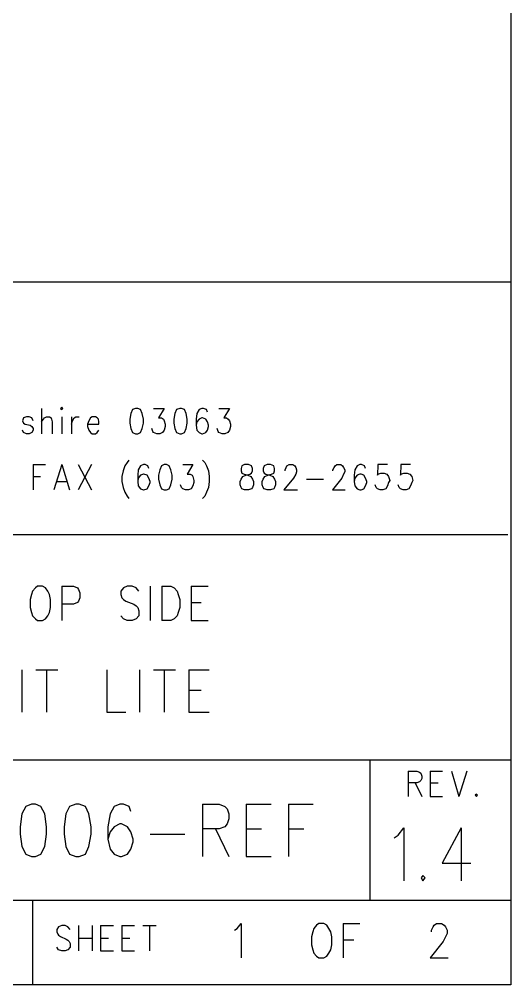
# Model space of a CAD drawing. Extents: x 11.9 to 28.1, y 10.8 to 21.2.
# Drawn here: x 27.22 to 28.093, y 10.799 to 12.516 of the extents above; entities that cross this region are included whole.
import ezdxf

# ---------------------------------------------------------------- set-up
doc = ezdxf.new("R2010")
doc.units = 0
doc.header["$MEASUREMENT"] = 0
doc.layers.add('LAYNR1', color=2, linetype='Continuous')

msp = doc.modelspace()

# ---------------------------------------------------------------- linework, layer by layer
at = {"layer": 'LAYNR1', "color": 7}
for points in [[(28.093, 21.199), (28.093, 10.799)], [(23.389, 12.049), (28.093, 12.049)], [(28.093, 12.049), (28.093, 10.816)], [(27.259, 11.824), (27.259, 11.779)], [(27.295, 11.826), (27.293, 11.824)], [(27.293, 11.824), (27.295, 11.822)], [(27.295, 11.822), (27.297, 11.824), (27.295, 11.826)], [(27.421, 11.822), (27.418, 11.815), (27.416, 11.805)], [(27.426, 11.824), (27.421, 11.822)], [(27.435, 11.822), (27.43, 11.824), (27.426, 11.824)], [(27.44, 11.805), (27.438, 11.815), (27.435, 11.822)], [(27.458, 11.824), (27.477, 11.824), (27.467, 11.807), (27.472, 11.807), (27.476, 11.805)], [(27.499, 11.822), (27.496, 11.815), (27.494, 11.805)], [(27.505, 11.824), (27.499, 11.822)], [(27.513, 11.822), (27.508, 11.824), (27.505, 11.824)], [(27.518, 11.805), (27.516, 11.815), (27.513, 11.822)], [(27.539, 11.822), (27.535, 11.815), (27.534, 11.805)], [(27.552, 11.822), (27.547, 11.824), (27.544, 11.824), (27.539, 11.822)], [(27.554, 11.817), (27.552, 11.822)], [(27.574, 11.824), (27.593, 11.824), (27.583, 11.807), (27.588, 11.807), (27.591, 11.805)], [(27.232, 11.809), (27.227, 11.807), (27.225, 11.802), (27.227, 11.798), (27.23, 11.796)], [(27.23, 11.796), (27.239, 11.794), (27.242, 11.792)], [(27.237, 11.809), (27.232, 11.809)], [(27.244, 11.802), (27.242, 11.807), (27.237, 11.809)], [(27.259, 11.8), (27.264, 11.807), (27.268, 11.809)], [(27.268, 11.809), (27.273, 11.809)], [(27.273, 11.809), (27.276, 11.807), (27.278, 11.8)], [(27.278, 11.8), (27.278, 11.779)], [(27.295, 11.809), (27.295, 11.779)], [(27.312, 11.809), (27.312, 11.779)], [(27.312, 11.796), (27.314, 11.802), (27.317, 11.807), (27.32, 11.809)], [(27.32, 11.809), (27.326, 11.809)], [(27.349, 11.809), (27.346, 11.807), (27.343, 11.802), (27.341, 11.796)], [(27.341, 11.796), (27.361, 11.796)], [(27.341, 11.796), (27.341, 11.792)], [(27.355, 11.809), (27.349, 11.809)], [(27.36, 11.805), (27.358, 11.807), (27.355, 11.809)], [(27.361, 11.8), (27.36, 11.805)], [(27.361, 11.796), (27.361, 11.8)], [(27.416, 11.805), (27.416, 11.798), (27.418, 11.788)], [(27.438, 11.788), (27.44, 11.798), (27.44, 11.805)], [(27.476, 11.805), (27.477, 11.802), (27.479, 11.796)], [(27.479, 11.796), (27.479, 11.792)], [(27.494, 11.805), (27.494, 11.798), (27.496, 11.788)], [(27.516, 11.788), (27.518, 11.798), (27.518, 11.805)], [(27.534, 11.805), (27.534, 11.794), (27.535, 11.785), (27.539, 11.781), (27.544, 11.779)], [(27.535, 11.8), (27.534, 11.794)], [(27.539, 11.805), (27.535, 11.8)], [(27.551, 11.805), (27.545, 11.807), (27.544, 11.807), (27.539, 11.805)], [(27.554, 11.8), (27.551, 11.805)], [(27.556, 11.792), (27.556, 11.794), (27.554, 11.8)], [(27.591, 11.805), (27.593, 11.802), (27.595, 11.796)], [(27.595, 11.796), (27.595, 11.792)], [(27.232, 11.779), (27.227, 11.781), (27.225, 11.785)], [(27.237, 11.779), (27.232, 11.779)], [(27.244, 11.788), (27.244, 11.785), (27.242, 11.781), (27.237, 11.779)], [(27.242, 11.792), (27.244, 11.788)], [(27.341, 11.792), (27.343, 11.785), (27.346, 11.781), (27.349, 11.779)], [(27.349, 11.779), (27.355, 11.779)], [(27.355, 11.779), (27.358, 11.781), (27.361, 11.785)], [(27.418, 11.788), (27.421, 11.781), (27.426, 11.779)], [(27.426, 11.779), (27.43, 11.779)], [(27.43, 11.779), (27.435, 11.781), (27.438, 11.788)], [(27.457, 11.783), (27.455, 11.788)], [(27.464, 11.779), (27.458, 11.781), (27.457, 11.783)], [(27.469, 11.779), (27.464, 11.779)], [(27.479, 11.792), (27.477, 11.785), (27.474, 11.781), (27.469, 11.779)], [(27.496, 11.788), (27.499, 11.781), (27.505, 11.779)], [(27.505, 11.779), (27.508, 11.779)], [(27.508, 11.779), (27.513, 11.781), (27.516, 11.788)], [(27.544, 11.779), (27.545, 11.779)], [(27.545, 11.779), (27.551, 11.781), (27.554, 11.785), (27.556, 11.792)], [(27.573, 11.783), (27.571, 11.788)], [(27.58, 11.779), (27.574, 11.781), (27.573, 11.783)], [(27.585, 11.779), (27.58, 11.779)], [(27.595, 11.792), (27.593, 11.785), (27.59, 11.781), (27.585, 11.779)], [(27.414, 11.732), (27.411, 11.728), (27.407, 11.722)], [(27.545, 11.732), (27.549, 11.728), (27.552, 11.722)], [(27.244, 11.724), (27.244, 11.679)], [(27.244, 11.724), (27.266, 11.724)], [(27.295, 11.724), (27.281, 11.679)], [(27.295, 11.724), (27.309, 11.679)], [(27.324, 11.724), (27.348, 11.679)], [(27.348, 11.724), (27.324, 11.679)], [(27.404, 11.713), (27.402, 11.703), (27.402, 11.694), (27.404, 11.683)], [(27.407, 11.722), (27.404, 11.713)], [(27.435, 11.722), (27.431, 11.715), (27.43, 11.705)], [(27.448, 11.722), (27.443, 11.724), (27.44, 11.724), (27.435, 11.722)], [(27.45, 11.717), (27.448, 11.722)], [(27.472, 11.722), (27.469, 11.715), (27.467, 11.705)], [(27.477, 11.724), (27.472, 11.722)], [(27.486, 11.722), (27.481, 11.724), (27.477, 11.724)], [(27.491, 11.705), (27.489, 11.715), (27.486, 11.722)], [(27.51, 11.724), (27.528, 11.724), (27.518, 11.707), (27.523, 11.707), (27.527, 11.705)], [(27.552, 11.722), (27.556, 11.713)], [(27.556, 11.713), (27.557, 11.703), (27.557, 11.694), (27.556, 11.683)], [(27.615, 11.722), (27.614, 11.717)], [(27.614, 11.717), (27.614, 11.713)], [(27.614, 11.713), (27.615, 11.709)], [(27.62, 11.724), (27.615, 11.722)], [(27.632, 11.722), (27.627, 11.724), (27.62, 11.724)], [(27.634, 11.717), (27.632, 11.722)], [(27.632, 11.709), (27.634, 11.713)], [(27.634, 11.713), (27.634, 11.717)], [(27.655, 11.722), (27.653, 11.717)], [(27.653, 11.717), (27.653, 11.713)], [(27.653, 11.713), (27.655, 11.709)], [(27.66, 11.724), (27.655, 11.722)], [(27.672, 11.722), (27.666, 11.724), (27.66, 11.724)], [(27.673, 11.717), (27.672, 11.722)], [(27.672, 11.709), (27.673, 11.713)], [(27.673, 11.713), (27.673, 11.717)], [(27.692, 11.713), (27.692, 11.715), (27.694, 11.719), (27.695, 11.722)], [(27.695, 11.722), (27.699, 11.724), (27.706, 11.724), (27.709, 11.722)], [(27.709, 11.722), (27.711, 11.719), (27.712, 11.715), (27.712, 11.711), (27.711, 11.707), (27.707, 11.7)], [(27.777, 11.713), (27.777, 11.715), (27.779, 11.719), (27.781, 11.722)], [(27.781, 11.722), (27.784, 11.724), (27.791, 11.724), (27.794, 11.722)], [(27.794, 11.722), (27.796, 11.719), (27.798, 11.715), (27.798, 11.711), (27.796, 11.707), (27.793, 11.7)], [(27.82, 11.722), (27.816, 11.715), (27.815, 11.705)], [(27.833, 11.722), (27.828, 11.724), (27.825, 11.724), (27.82, 11.722)], [(27.835, 11.717), (27.833, 11.722)], [(27.874, 11.724), (27.857, 11.724), (27.856, 11.705)], [(27.915, 11.724), (27.898, 11.724), (27.897, 11.705)], [(27.244, 11.703), (27.257, 11.703)], [(27.286, 11.694), (27.303, 11.694)], [(27.43, 11.705), (27.43, 11.694), (27.431, 11.686), (27.435, 11.681), (27.44, 11.679)], [(27.431, 11.7), (27.43, 11.694)], [(27.435, 11.705), (27.431, 11.7)], [(27.447, 11.705), (27.441, 11.707), (27.44, 11.707), (27.435, 11.705)], [(27.45, 11.7), (27.447, 11.705)], [(27.452, 11.692), (27.452, 11.694), (27.45, 11.7)], [(27.467, 11.705), (27.467, 11.698), (27.469, 11.688)], [(27.489, 11.688), (27.491, 11.698), (27.491, 11.705)], [(27.527, 11.705), (27.528, 11.703), (27.53, 11.696)], [(27.53, 11.696), (27.53, 11.692)], [(27.612, 11.688), (27.612, 11.694), (27.614, 11.698), (27.617, 11.703), (27.622, 11.705)], [(27.615, 11.709), (27.619, 11.707), (27.626, 11.705)], [(27.622, 11.705), (27.629, 11.707), (27.632, 11.709)], [(27.626, 11.705), (27.631, 11.703), (27.634, 11.698), (27.636, 11.694), (27.636, 11.688)], [(27.651, 11.688), (27.651, 11.694), (27.653, 11.698), (27.656, 11.703), (27.661, 11.705)], [(27.655, 11.709), (27.658, 11.707), (27.665, 11.705)], [(27.661, 11.705), (27.668, 11.707), (27.672, 11.709)], [(27.665, 11.705), (27.67, 11.703), (27.673, 11.698), (27.675, 11.694), (27.675, 11.688)], [(27.707, 11.7), (27.69, 11.679)], [(27.73, 11.698), (27.76, 11.698)], [(27.793, 11.7), (27.776, 11.679)], [(27.815, 11.705), (27.815, 11.694), (27.816, 11.686), (27.82, 11.681), (27.825, 11.679)], [(27.816, 11.7), (27.815, 11.694)], [(27.82, 11.705), (27.816, 11.7)], [(27.832, 11.705), (27.827, 11.707), (27.825, 11.707), (27.82, 11.705)], [(27.835, 11.7), (27.832, 11.705)], [(27.837, 11.692), (27.837, 11.694), (27.835, 11.7)], [(27.856, 11.705), (27.857, 11.707), (27.862, 11.709)], [(27.862, 11.709), (27.868, 11.709)], [(27.868, 11.709), (27.873, 11.707), (27.876, 11.703), (27.878, 11.696)], [(27.878, 11.696), (27.876, 11.692)], [(27.897, 11.705), (27.898, 11.707), (27.903, 11.709)], [(27.903, 11.709), (27.909, 11.709)], [(27.909, 11.709), (27.914, 11.707), (27.917, 11.703), (27.919, 11.696)], [(27.919, 11.696), (27.917, 11.692)], [(27.404, 11.683), (27.407, 11.675)], [(27.44, 11.679), (27.441, 11.679)], [(27.441, 11.679), (27.447, 11.681), (27.45, 11.686), (27.452, 11.692)], [(27.469, 11.688), (27.472, 11.681), (27.477, 11.679)], [(27.477, 11.679), (27.481, 11.679)], [(27.481, 11.679), (27.486, 11.681), (27.489, 11.688)], [(27.508, 11.683), (27.506, 11.688)], [(27.515, 11.679), (27.51, 11.681), (27.508, 11.683)], [(27.52, 11.679), (27.515, 11.679)], [(27.53, 11.692), (27.528, 11.686), (27.525, 11.681), (27.52, 11.679)], [(27.556, 11.683), (27.552, 11.675)], [(27.614, 11.683), (27.612, 11.688)], [(27.62, 11.679), (27.615, 11.681), (27.614, 11.683)], [(27.627, 11.679), (27.62, 11.679)], [(27.634, 11.683), (27.632, 11.681), (27.627, 11.679)], [(27.636, 11.688), (27.634, 11.683)], [(27.653, 11.683), (27.651, 11.688)], [(27.66, 11.679), (27.655, 11.681), (27.653, 11.683)], [(27.666, 11.679), (27.66, 11.679)], [(27.673, 11.683), (27.672, 11.681), (27.666, 11.679)], [(27.675, 11.688), (27.673, 11.683)], [(27.69, 11.679), (27.714, 11.679)], [(27.776, 11.679), (27.799, 11.679)], [(27.825, 11.679), (27.827, 11.679)], [(27.827, 11.679), (27.832, 11.681), (27.835, 11.686), (27.837, 11.692)], [(27.854, 11.683), (27.852, 11.688)], [(27.861, 11.679), (27.856, 11.681), (27.854, 11.683)], [(27.866, 11.679), (27.861, 11.679)], [(27.876, 11.692), (27.874, 11.686), (27.871, 11.681), (27.866, 11.679)], [(27.895, 11.683), (27.893, 11.688)], [(27.902, 11.679), (27.897, 11.681), (27.895, 11.683)], [(27.907, 11.679), (27.902, 11.679)], [(27.917, 11.692), (27.915, 11.686), (27.912, 11.681), (27.907, 11.679)], [(27.407, 11.675), (27.411, 11.668), (27.414, 11.664)], [(27.552, 11.675), (27.549, 11.668), (27.545, 11.664)], [(28.088, 11.599), (25.593, 11.599)], [(27.252, 11.508), (27.248, 11.505), (27.243, 11.499), (27.241, 11.493)], [(27.273, 11.493), (27.27, 11.499), (27.266, 11.505), (27.261, 11.508), (27.252, 11.508)], [(27.295, 11.508), (27.295, 11.447)], [(27.295, 11.508), (27.316, 11.508), (27.323, 11.505), (27.325, 11.502), (27.327, 11.496), (27.327, 11.487), (27.325, 11.481), (27.323, 11.479), (27.316, 11.476), (27.295, 11.476)], [(27.432, 11.499), (27.427, 11.505), (27.42, 11.508), (27.411, 11.508), (27.405, 11.505), (27.4, 11.499), (27.4, 11.493)], [(27.452, 11.508), (27.452, 11.447)], [(27.473, 11.508), (27.473, 11.447)], [(27.473, 11.508), (27.489, 11.508), (27.495, 11.505), (27.5, 11.499), (27.502, 11.493)], [(27.525, 11.508), (27.525, 11.447)], [(27.525, 11.508), (27.555, 11.508)], [(27.241, 11.493), (27.239, 11.484), (27.239, 11.47)], [(27.275, 11.47), (27.275, 11.484), (27.273, 11.493)], [(27.4, 11.493), (27.402, 11.487), (27.405, 11.484), (27.409, 11.481), (27.423, 11.476), (27.427, 11.473), (27.43, 11.47)], [(27.502, 11.493), (27.505, 11.484), (27.505, 11.47)], [(27.239, 11.47), (27.241, 11.461), (27.243, 11.455), (27.248, 11.45), (27.252, 11.447)], [(27.261, 11.447), (27.266, 11.45), (27.27, 11.455), (27.273, 11.461), (27.275, 11.47)], [(27.43, 11.47), (27.432, 11.464), (27.432, 11.455), (27.427, 11.45), (27.42, 11.447)], [(27.505, 11.47), (27.502, 11.461), (27.5, 11.455), (27.495, 11.45), (27.489, 11.447)], [(27.525, 11.479), (27.543, 11.479)], [(27.411, 11.447), (27.405, 11.45), (27.4, 11.455)], [(27.252, 11.447), (27.261, 11.447)], [(27.42, 11.447), (27.411, 11.447)], [(27.489, 11.447), (27.473, 11.447)], [(27.525, 11.447), (27.555, 11.447)], [(27.224, 11.359), (27.224, 11.284)], [(27.249, 11.359), (27.288, 11.359)], [(27.268, 11.359), (27.268, 11.284)], [(27.375, 11.359), (27.375, 11.284)], [(27.433, 11.359), (27.433, 11.284)], [(27.458, 11.359), (27.497, 11.359)], [(27.477, 11.359), (27.477, 11.284)], [(27.521, 11.359), (27.521, 11.284)], [(27.521, 11.359), (27.557, 11.359)], [(27.521, 11.323), (27.543, 11.323)], [(27.375, 11.284), (27.409, 11.284)], [(27.521, 11.284), (27.557, 11.284)], [(25.593, 11.199), (28.093, 11.199)], [(27.843, 10.949), (27.843, 11.199)], [(28.093, 11.199), (28.093, 10.949)], [(27.911, 11.179), (27.911, 11.134)], [(27.911, 11.179), (27.926, 11.179), (27.931, 11.177)], [(27.95, 11.179), (27.95, 11.134)], [(27.95, 11.179), (27.972, 11.179)], [(27.988, 11.179), (28.001, 11.134)], [(28.015, 11.179), (28.001, 11.134)], [(27.931, 11.177), (27.933, 11.175), (27.935, 11.17), (27.935, 11.166), (27.933, 11.162), (27.931, 11.16)], [(27.931, 11.16), (27.926, 11.158), (27.911, 11.158)], [(27.923, 11.158), (27.935, 11.134)], [(27.95, 11.158), (27.964, 11.158)], [(27.95, 11.134), (27.972, 11.134)], [(28.032, 11.138), (28.03, 11.136), (28.032, 11.134)], [(28.032, 11.134), (28.034, 11.136), (28.032, 11.138)], [(27.241, 11.12), (27.231, 11.116), (27.224, 11.103), (27.221, 11.08), (27.221, 11.067), (27.224, 11.045), (27.231, 11.031), (27.241, 11.027)], [(27.248, 11.027), (27.258, 11.031), (27.265, 11.045), (27.268, 11.067), (27.268, 11.08), (27.265, 11.103), (27.258, 11.116), (27.248, 11.12), (27.241, 11.12)], [(27.32, 11.12), (27.309, 11.116), (27.302, 11.103), (27.299, 11.08), (27.299, 11.067), (27.302, 11.045), (27.309, 11.031), (27.32, 11.027)], [(27.326, 11.027), (27.337, 11.031), (27.343, 11.045), (27.347, 11.067), (27.347, 11.08), (27.343, 11.103), (27.337, 11.116), (27.326, 11.12), (27.32, 11.12)], [(27.418, 11.107), (27.415, 11.116), (27.405, 11.12), (27.398, 11.12), (27.388, 11.116), (27.381, 11.103), (27.377, 11.08), (27.377, 11.058), (27.381, 11.04), (27.388, 11.031), (27.398, 11.027)], [(27.545, 11.12), (27.545, 11.027)], [(27.545, 11.12), (27.575, 11.12), (27.585, 11.116), (27.589, 11.112), (27.592, 11.103), (27.592, 11.094), (27.589, 11.085), (27.585, 11.08), (27.575, 11.076), (27.545, 11.076)], [(27.623, 11.12), (27.623, 11.027)], [(27.623, 11.12), (27.667, 11.12)], [(27.698, 11.12), (27.698, 11.027)], [(27.698, 11.12), (27.742, 11.12)], [(27.401, 11.027), (27.412, 11.031), (27.418, 11.04), (27.422, 11.053), (27.422, 11.058), (27.418, 11.071), (27.412, 11.08), (27.401, 11.085), (27.398, 11.085), (27.388, 11.08), (27.381, 11.071), (27.377, 11.058)], [(27.568, 11.076), (27.592, 11.027)], [(27.623, 11.076), (27.65, 11.076)], [(27.698, 11.076), (27.725, 11.076)], [(27.886, 11.06), (27.893, 11.065), (27.903, 11.078), (27.903, 10.984)], [(28.005, 11.078), (27.971, 11.015), (28.022, 11.015)], [(28.005, 11.078), (28.005, 10.984)], [(27.452, 11.067), (27.514, 11.067)], [(27.241, 11.027), (27.248, 11.027)], [(27.32, 11.027), (27.326, 11.027)], [(27.398, 11.027), (27.401, 11.027)], [(27.623, 11.027), (27.667, 11.027)], [(27.937, 10.993), (27.934, 10.989), (27.937, 10.984)], [(27.937, 10.984), (27.941, 10.989), (27.937, 10.993)], [(28.093, 10.949), (24.442, 10.949)], [(27.243, 10.949), (27.243, 10.799)], [(27.306, 10.902), (27.301, 10.904), (27.295, 10.904), (27.289, 10.902)], [(27.325, 10.904), (27.325, 10.859)], [(27.349, 10.904), (27.349, 10.859)], [(27.364, 10.904), (27.364, 10.859)], [(27.364, 10.904), (27.387, 10.904)], [(27.402, 10.904), (27.402, 10.859)], [(27.402, 10.904), (27.424, 10.904)], [(27.439, 10.904), (27.463, 10.904)], [(27.451, 10.904), (27.451, 10.859)], [(27.602, 10.896), (27.607, 10.899), (27.614, 10.908), (27.614, 10.847)], [(27.752, 10.908), (27.748, 10.905), (27.743, 10.899), (27.741, 10.893)], [(27.773, 10.893), (27.77, 10.899), (27.766, 10.905), (27.761, 10.908), (27.752, 10.908)], [(27.795, 10.908), (27.795, 10.847)], [(27.795, 10.908), (27.825, 10.908)], [(27.952, 10.893), (27.952, 10.896), (27.955, 10.902), (27.957, 10.905), (27.961, 10.908), (27.97, 10.908), (27.975, 10.905), (27.977, 10.902), (27.98, 10.896), (27.98, 10.89), (27.977, 10.884), (27.973, 10.876), (27.95, 10.847)], [(27.289, 10.902), (27.286, 10.897)], [(27.286, 10.897), (27.286, 10.893)], [(27.286, 10.893), (27.288, 10.889)], [(27.288, 10.889), (27.289, 10.887), (27.293, 10.885)], [(27.31, 10.897), (27.306, 10.902)], [(27.741, 10.893), (27.739, 10.884), (27.739, 10.87)], [(27.775, 10.87), (27.775, 10.884), (27.773, 10.893)], [(27.293, 10.885), (27.303, 10.88)], [(27.31, 10.872), (27.31, 10.866), (27.306, 10.861), (27.301, 10.859)], [(27.303, 10.88), (27.306, 10.878), (27.308, 10.876)], [(27.308, 10.876), (27.31, 10.872)], [(27.325, 10.882), (27.349, 10.882)], [(27.364, 10.882), (27.378, 10.882)], [(27.402, 10.882), (27.416, 10.882)], [(27.739, 10.87), (27.741, 10.861), (27.743, 10.855), (27.748, 10.85), (27.752, 10.847)], [(27.761, 10.847), (27.766, 10.85), (27.77, 10.855), (27.773, 10.861), (27.775, 10.87)], [(27.795, 10.879), (27.814, 10.879)], [(27.295, 10.859), (27.289, 10.861), (27.286, 10.866)], [(27.301, 10.859), (27.295, 10.859)], [(27.364, 10.859), (27.387, 10.859)], [(27.402, 10.859), (27.424, 10.859)], [(27.752, 10.847), (27.761, 10.847)], [(27.95, 10.847), (27.982, 10.847)], [(28.093, 10.799), (11.892, 10.799)], [(28.088, 10.799), (23.389, 10.799)], [(27.243, 10.799), (26.192, 10.799)]]:
    msp.add_lwpolyline(points, dxfattribs=at)

doc.saveas('drawing.dxf')
